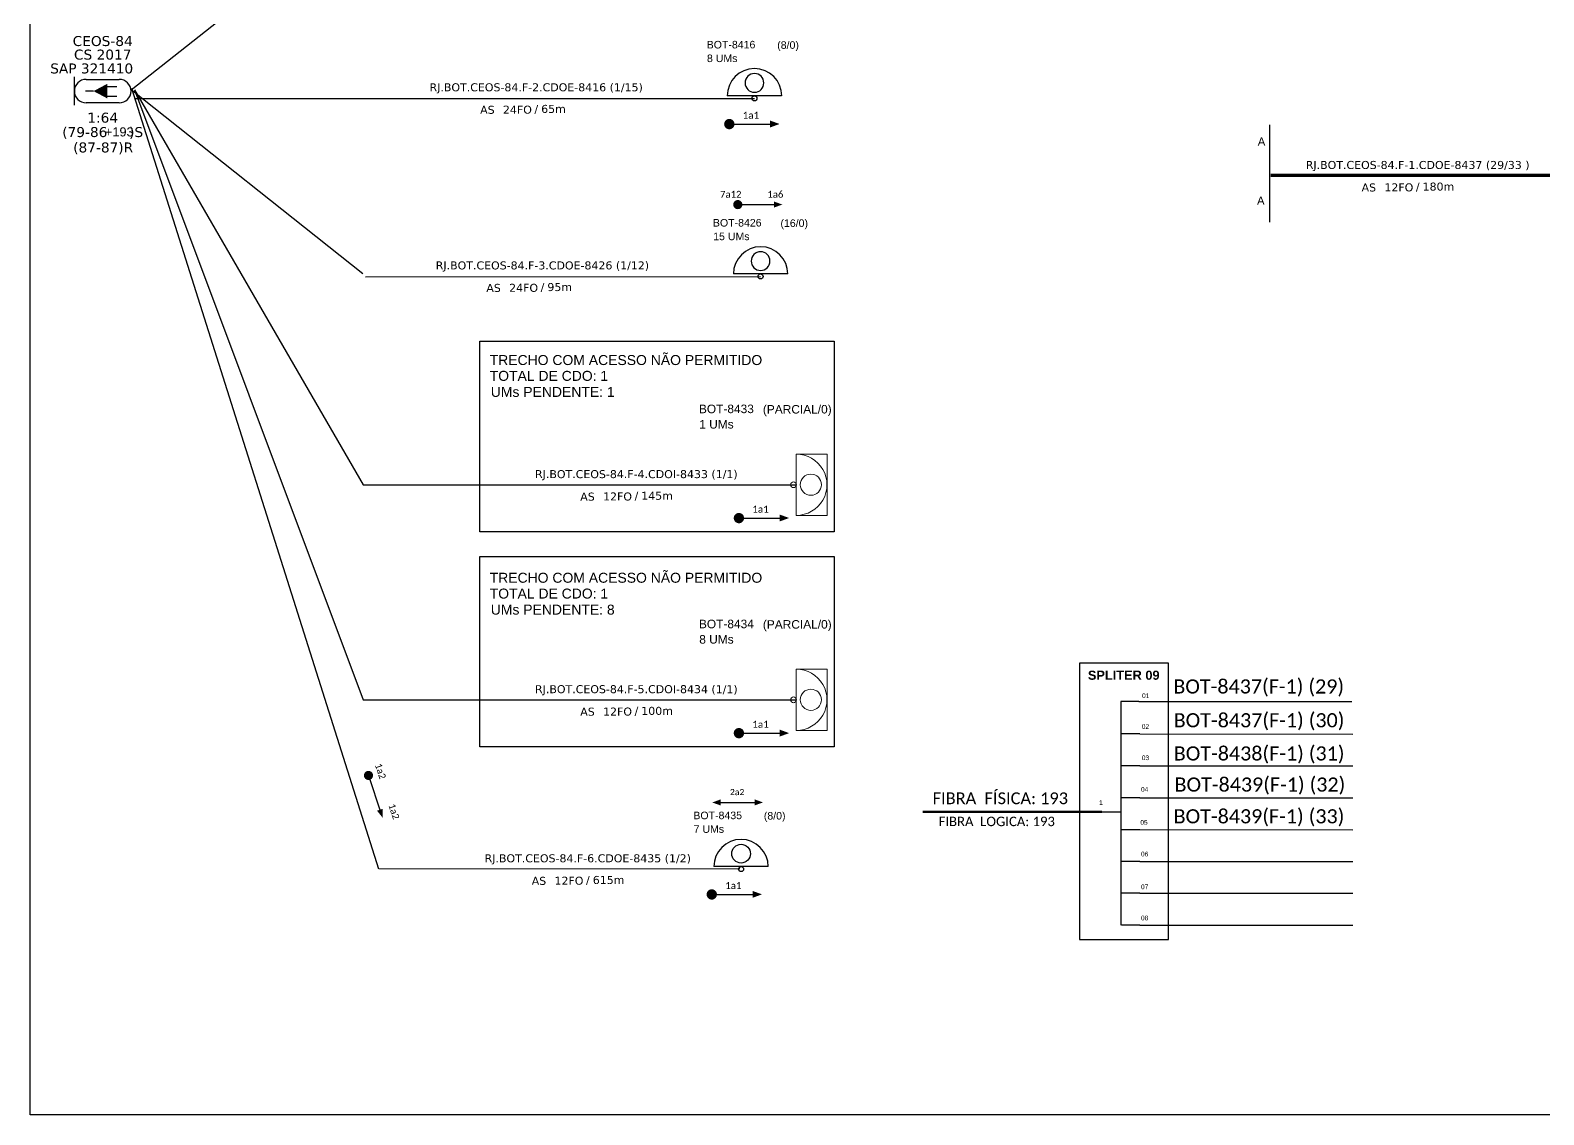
# Model space of a CAD drawing. Header units: millimetres. Extents: x 770 to 1403, y -756 to 790.
# Drawn here: x 787 to 1118, y -729.9 to -492.7 of the extents above; entities that cross this region are included whole.
import ezdxf
from ezdxf.enums import TextEntityAlignment as Align

# ---------------------------------------------------------------- set-up
doc = ezdxf.new("R2010")
doc.units = ezdxf.units.MM
doc.header["$LTSCALE"] = 0.1
for name, color, linetype, lineweight in [("20.0-LEGENDA DOS CDO'S", 1, 'Continuous', 0), ('20.2-CDO_POSTE', 1, 'Continuous', 5), ('40.1-ETIQUETAS', 1, 'Continuous', 20)]:
    doc.layers.add(name, color=color, linetype=linetype, lineweight=lineweight)
for name, color, linetype in [('20.4-CEOS', 1, 'Continuous'), ('CAP a instalar', 1, 'Continuous'), ('SETA', 7, 'Continuous'), ('surveys legendas', 7, 'Continuous'), ('UNIFILAR', 7, 'Continuous')]:
    doc.layers.add(name, color=color, linetype=linetype)
doc.styles.add('ARIAL', font='arial.ttf')
doc.styles.add('siredit', font='verdana.ttf')
doc.linetypes.add('FENCELINE1', pattern='A,0.25,-0.1,[133,ltypeshp.shx,S=0.1,R=0,X=-0.1,Y=0],-0.1,1', length=1.45)

# ---------------------------------------------------------------- blocks, each defined once
blk = doc.blocks.new('CDOE-TEXTO PADRÃO')
at = {"layer": "20.0-LEGENDA DOS CDO'S", "color": 0, "style": 'ARIAL'}
for tag, p in [('CDO_N', (0.49, 7.39)), ('CORDOALHA', (0.5, 4.33)), ('SAP', (0.51, 1.67)), ('SPLITER_1', (0.59, -0.91)), ('SPLITER_2', (0.6, -3.55)), ('(XX-XX_F)S', (0.54, -8.29)), ('(XX-XX_L)S', (0.55, -10.83)), ('UMS', (0.55, -13.15))]:
    blk.add_attdef(tag, p, '', height=1.7, rotation=0.118, dxfattribs=at)
blk.add_attdef('FIBRAS_UTILIZADAS', text='', height=1.7, rotation=0.118, dxfattribs=at).set_placement((19.77, 7.43), align=Align.CENTER)
blk = doc.blocks.new('ETIQUETA_RS5F')
at = {"layer": '40.1-ETIQUETAS', "color": 0, "style": 'siredit'}
blk.add_text('/', height=1.5, dxfattribs=at).set_placement((1.55, -1.95), align=Align.MIDDLE_RIGHT)
for tag, p in [('ETIQUETA_R_SECUNDARIA', (1.18, 2.1)), ('ETIQUETA_R_PRIMARIA', (1.18, 4.1)), ('F_ATIVAS/F_MORTAS', (1.11, -4.24))]:
    blk.add_attdef(tag, text='', height=1.5, dxfattribs=at).set_placement(p, align=Align.MIDDLE_CENTER)
for tag, p in [('TIPO_CABO', (-6.62, -2.12)), ('CAP_CABO', (0.37, -2.09))]:
    blk.add_attdef(tag, text='', height=1.5, dxfattribs=at).set_placement(p, align=Align.MIDDLE_RIGHT)
blk.add_attdef('METROS', text='', height=1.5, dxfattribs=at).set_placement((2.11, -1.95), align=Align.MIDDLE_LEFT)
for tag, p in [('FUSÃO_1', (0.82, -8.39)), ('FUSÃO_2', (0.82, -10.6)), ('FUSÃO_3', (0.82, -12.93)), ('FUSÃO_4', (0.82, -15.14)), ('FUSÃO_5', (0.82, -17.16))]:
    blk.add_attdef(tag, text='', height=1.5, dxfattribs=at).set_placement(p, align=Align.CENTER)
blk = doc.blocks.new('SAN')
at = {"layer": 'SETA'}
blk.add_lwpolyline([(-2.58, 0), (6.02, 0)], dxfattribs=at)
for points in [[(-2.1, -0.66), (-3.93, 0), (-2.1, 0.67)], [(5.33, 0.68), (7.16, 0.01), (5.33, -0.65)]]:
    blk.add_solid(points, dxfattribs=at)
blk = doc.blocks.new('CEOS_RP_CT_DRT')
at = {"layer": '20.4-CEOS', "color": 0}
for p, q in [((-4.54, 1.19), (-1.19, 1.19)), ((-1.19, -1.19), (-4.54, -1.19))]:
    blk.add_line(p, q, dxfattribs=at)
for points in [[(-5.73, -1.43), (-5.73, 1.44)], [(-3.79, 0), (-4.59, 0)], [(-2.47, 0.48), (-1.45, 0.48)], [(-2.47, -0.52), (-1.45, -0.52)]]:
    blk.add_lwpolyline(points, dxfattribs=at)
blk.add_lwpolyline([(-3.79, 0, 0, 1.47, 0), (-2.41, 0, 1.47, 1.47, 0)], format="xyseb", dxfattribs=at)
for centre, start, end in [((-4.54, 0), 90, 270), ((-1.19, 0), 270, 90)]:
    blk.add_arc(centre, 1.19, start, end, dxfattribs=at)
at = {"layer": '20.4-CEOS', "color": 7, "style": 'siredit'}
for tag, p in [('Nº_DA_CEOS', (-2.86, 5.6)), ('LOCAL', (-2.86, 4.24)), ('SAP', (-2.86, 2.78)), ('RACIO_SPLITAGEM', (-2.86, -1.88)), ('FIBRAS_SPLITTER', (-2.86, -3.58)), ('FIBRAS_TOP_C', (-2.86, -5.08)), ('RESERVA_FINAIS', (-2.86, -6.39))]:
    blk.add_attdef(tag, text='', height=1.01, dxfattribs=at).set_placement(p, align=Align.TOP_CENTER)

msp = doc.modelspace()

# ---------------------------------------------------------------- linework, layer by layer
at = {"color": 7}
for p, q in [((951.34, -507.04), (939.44, -507.04)), ((952.69, -546), (940.79, -546)), ((948.41, -675.63), (936.51, -675.63))]:
    msp.add_line(p, q, dxfattribs=at)
at = {"color": 7, "linetype": 'Continuous'}
for p, q in [((1025.48, -639.54), (1025.48, -688.47)), ((1029.44, -639.54), (1025.48, -639.54)), ((1029.64, -646.62), (1025.68, -646.62)), ((1029.64, -653.6), (1025.68, -653.6)), ((1029.64, -660.6), (1025.68, -660.6)), ((1021.37, -663.68), (1025.46, -663.68)), ((1029.64, -667.55), (1025.68, -667.55)), ((1029.64, -674.5), (1025.68, -674.5)), ((1029.64, -681.47), (1025.68, -681.47)), ((1029.64, -688.43), (1025.68, -688.43))]:
    msp.add_line(p, q, dxfattribs=at)
at = {"color": 10, "linetype": 'Continuous'}
for p, q in [((1029.44, -639.54), (1076.06, -639.55)), ((1029.64, -646.62), (1076.26, -646.63)), ((1029.64, -653.58), (1076.26, -653.6)), ((1029.64, -660.59), (1076.26, -660.59)), ((1029.64, -667.53), (1076.26, -667.55)), ((1029.64, -674.48), (1076.26, -674.5)), ((1029.64, -681.45), (1076.26, -681.47)), ((1029.64, -688.43), (1076.26, -688.44))]:
    msp.add_line(p, q, dxfattribs=at)
at = {"color": 1, "linetype": 'Continuous', "lineweight": 60}
msp.add_line((1021.37, -663.68), (982.18, -663.68), dxfattribs=at)
msp.add_lwpolyline([(1401.94, -729.9), (787.02, -729.9), (787.02, -320.42), (1401.94, -320.42)], close=True)
msp.add_lwpolyline([(1401.94, -729.9), (787.02, -729.9), (787.02, -320.42), (1401.94, -320.42)], close=True)
at = {"color": 7}
for points, const_width in [([(939.33, -513.22, 1), (940.46, -513.22, 1)], 1.13), ([(941.25, -530.83, 1), (942.25, -530.83, 1)], 1), ([(935.49, -681.72, 1), (936.62, -681.72, 1)], 1.13)]:
    msp.add_lwpolyline(points, format="xyb", close=True, dxfattribs=dict(at, const_width=const_width))
at = {"color": 1}
msp.add_lwpolyline([(1058.03, -513.41), (1058.03, -534.68)], dxfattribs=at)
at = {"color": 3}
for points in [[(885.37, -560.73), (962.83, -560.73), (962.83, -602.38), (885.37, -602.38)], [(885.37, -607.78), (962.83, -607.78), (962.83, -649.42), (885.37, -649.42)]]:
    msp.add_lwpolyline(points, close=True, dxfattribs=at)
for points, const_width in [([(941.43, -599.4, 1), (942.56, -599.4, 1)], 1.13), ([(941.43, -646.44, 1), (942.56, -646.44, 1)], 1.13), ([(860.83, -655.21, 1), (861.14, -656.16, 1)], 1)]:
    msp.add_lwpolyline(points, format="xyb", close=True, dxfattribs=dict(const_width=const_width))
at = {"color": 7}
msp.add_lwpolyline([(1016.5, -691.6), (1035.97, -691.6), (1035.97, -631.15), (1016.5, -631.15)], close=True, dxfattribs=at)
for centre, radius in [((942.46, -672.8), 2.05), ((942.46, -676.18), 0.551)]:
    msp.add_circle(centre, radius, dxfattribs=at)
msp.add_arc((942.46, -675.63), 5.95, 0, 180, dxfattribs=at)
for centre, major_axis, start_param, end_param in [((945.39, -507.04), (-4.21, 4.21), 3.926991, 7.068583), ((945.39, -504.21), (1.45, 1.45), 5.497787, 11.780972), ((945.39, -507.59), (-0.389, 0.389), 3.926991, 10.210176), ((946.74, -546), (-4.21, 4.21), 3.926991, 7.068583), ((946.74, -543.18), (1.45, 1.45), 5.497787, 11.780972), ((946.74, -546.55), (-0.389, 0.389), 3.926991, 10.210176)]:
    msp.add_ellipse(centre, major_axis=major_axis, ratio=1, start_param=start_param, end_param=end_param, dxfattribs=at)
at = {"layer": '40.1-ETIQUETAS', "color": 8}
for p, q in [((954.55, -598.81), (954.55, -585.39)), ((954.55, -645.85), (954.55, -632.43))]:
    msp.add_line(p, q, dxfattribs=at)
for points in [[(954.55, -585.39), (961.27, -585.39), (961.27, -598.84), (954.55, -598.84)], [(954.55, -632.43), (961.27, -632.43), (961.27, -645.88), (954.55, -645.88)]]:
    msp.add_lwpolyline(points, close=True, dxfattribs=at)
for centre, major_axis, start_param, end_param in [((954.55, -592.1), (-4.74, 4.74), 2.356194, 5.497787), ((953.93, -592.1), (-0.439, 0.439), 2.356194490191767, 8.639379797371353), ((957.73, -592.1), (1.64, 1.64), 3.926991, 10.210176), ((954.55, -639.14), (-4.74, 4.74), 2.356194, 5.497787), ((953.93, -639.15), (-0.439, 0.439), 2.356194490191767, 8.639379797371353), ((957.73, -639.14), (1.64, 1.64), 3.926991, 10.210176)]:
    msp.add_ellipse(centre, major_axis=major_axis, ratio=1, start_param=start_param, end_param=end_param, dxfattribs=at)
at = {"layer": 'CAP a instalar', "color": 5, "linetype": 'FENCELINE1', "ltscale": 7}
msp.add_line((809.05, -505.76), (860.35, -465.2), dxfattribs=at)
at = {"layer": 'CAP a instalar', "color": 7, "linetype": 'FENCELINE1', "ltscale": 7}
for p, q in [((859.72, -545.95), (809.05, -505.76)), ((809.17, -505.37), (863.21, -676.09)), ((810.06, -507.65), (945.39, -507.59)), ((860.35, -546.61), (946.74, -546.56)), ((863.39, -676.11), (942.2, -676.07))]:
    msp.add_line(p, q, dxfattribs=at)
at = {"layer": 'CAP a instalar', "color": 8, "linetype": 'FENCELINE1', "ltscale": 7}
for p, q in [((809.81, -505.7), (859.85, -592.1)), ((809.81, -505.7), (859.85, -639.15)), ((859.85, -592.1), (954.55, -592.1)), ((859.85, -639.15), (954.55, -639.15))]:
    msp.add_line(p, q, dxfattribs=at)
at = {"layer": 'CAP a instalar', "linetype": 'FENCELINE1', "ltscale": 30, "const_width": 0.754}
msp.add_lwpolyline([(1058.27, -524.44), (1132.6, -524.43)], dxfattribs=at)
at = {"layer": 'SETA', "color": 7}
for points in [[(939.9, -513.22), (949.6, -513.22)], [(941.75, -530.83), (950.35, -530.83)], [(936.06, -681.72), (945.75, -681.72)]]:
    msp.add_lwpolyline(points, dxfattribs=at)
at = {"layer": 'SETA'}
for points in [[(942, -599.4), (951.69, -599.4)], [(942, -646.44), (951.69, -646.44)], [(860.98, -655.68), (863.69, -663.84)]]:
    msp.add_lwpolyline(points, dxfattribs=at)
at = {"layer": 'SETA', "color": 7}
for points in [[(948.82, -512.45), (950.88, -513.2), (948.82, -513.96)], [(949.66, -530.15), (951.49, -530.82), (949.66, -531.48)], [(944.98, -680.95), (947.04, -681.7), (944.98, -682.45)]]:
    msp.add_solid(points, dxfattribs=at)
at = {"layer": 'SETA'}
for points in [[(950.92, -598.63), (952.98, -599.38), (950.92, -600.13)], [(950.92, -645.67), (952.98, -646.43), (950.92, -647.18)], [(864.12, -662.98), (864.06, -664.92), (862.85, -663.4)]]:
    msp.add_solid(points, dxfattribs=at)

# ---------------------------------------------------------------- block references
at = {"layer": '20.2-CDO_POSTE', "color": 7}
ref = msp.add_blockref('CDOE-TEXTO PADRÃO', (942.04, -507.75), dxfattribs=dict(at, xscale=0.972000002861023, yscale=0.972000002861023, zscale=0.9719999999999998))
ref.add_attrib('CDO_N', 'BOT-8416', (934.95, -496.68), dxfattribs={"layer": "20.0-LEGENDA DOS CDO'S", "color": 0, "height": 1.652, "rotation": 0.118, "style": 'ARIAL'})
ref.add_attrib('CORDOALHA', '8 UMs', (935.01, -499.66), dxfattribs={"layer": "20.0-LEGENDA DOS CDO'S", "color": 0, "height": 1.652, "rotation": 0.118, "style": 'ARIAL'})
ref.add_attrib('FIBRAS_UTILIZADAS', '       (8/0)', dxfattribs={"layer": "20.0-LEGENDA DOS CDO'S", "color": 0, "height": 1.6523, "rotation": 0.118, "style": 'ARIAL'}).set_placement((950.5, -496.76), align=Align.CENTER)
ref = msp.add_blockref('CDOE-TEXTO PADRÃO', (943.4, -546.71), dxfattribs=dict(at, xscale=0.972000002861023, yscale=0.972000002861023, zscale=0.9719999999999998))
ref.add_attrib('CDO_N', 'BOT-8426', (936.31, -535.64), dxfattribs={"layer": "20.0-LEGENDA DOS CDO'S", "color": 0, "height": 1.652, "rotation": 0.118, "style": 'ARIAL'})
ref.add_attrib('CORDOALHA', '15 UMs', (936.37, -538.62), dxfattribs={"layer": "20.0-LEGENDA DOS CDO'S", "color": 0, "height": 1.652, "rotation": 0.118, "style": 'ARIAL'})
ref.add_attrib('FIBRAS_UTILIZADAS', '       (16/0)', dxfattribs={"layer": "20.0-LEGENDA DOS CDO'S", "color": 0, "height": 1.6523, "rotation": 0.118, "style": 'ARIAL'}).set_placement((951.85, -535.72), align=Align.CENTER)
ref = msp.add_blockref('CDOE-TEXTO PADRÃO', (939.12, -676.33), dxfattribs=dict(at, xscale=0.972000002861023, yscale=0.972000002861023, zscale=0.9719999999999998))
ref.add_attrib('CDO_N', 'BOT-8435', (932.03, -665.27), dxfattribs={"layer": "20.0-LEGENDA DOS CDO'S", "color": 0, "height": 1.652, "rotation": 0.118, "style": 'ARIAL'})
ref.add_attrib('CORDOALHA', '7 UMs', (932.09, -668.25), dxfattribs={"layer": "20.0-LEGENDA DOS CDO'S", "color": 0, "height": 1.652, "rotation": 0.118, "style": 'ARIAL'})
ref.add_attrib('FIBRAS_UTILIZADAS', '       (8/0)', dxfattribs={"layer": "20.0-LEGENDA DOS CDO'S", "color": 0, "height": 1.6523, "rotation": 0.118, "style": 'ARIAL'}).set_placement((947.57, -665.34), align=Align.CENTER)
at = {"layer": '20.4-CEOS', "color": 5}
ref = msp.add_blockref('CEOS_RP_CT_DRT', (809.05, -506.01), dxfattribs=dict(at, xscale=2.161665797233582, yscale=2.161665797233582, zscale=2.161665791999999))
ref.add_attrib('Nº_DA_CEOS', 'CEOS-84', dxfattribs={"color": 5, "height": 2.183, "style": 'siredit'}).set_placement((802.86, -493.96), align=Align.TOP_CENTER)
ref.add_attrib('LOCAL', 'CS 2017', dxfattribs={"color": 5, "height": 2.183, "style": 'siredit'}).set_placement((802.86, -496.93), align=Align.TOP_CENTER)
ref.add_attrib('SAP', 'SAP 321410', dxfattribs={"color": 5, "height": 2.183, "style": 'siredit'}).set_placement((800.45, -499.96), align=Align.TOP_CENTER)
ref.add_attrib('RACIO_SPLITAGEM', '1:64', dxfattribs={"color": 5, "height": 2.183, "style": 'siredit'}).set_placement((802.86, -510.72), align=Align.TOP_CENTER)
ref.add_attrib('FIBRAS_SPLITTER', '(79-86     )S', dxfattribs={"color": 5, "height": 2.1826, "style": 'siredit'}).set_placement((802.86, -513.87), align=Align.TOP_CENTER)
ref.add_attrib('RESERVA_FINAIS', '(87-87)R', dxfattribs={"color": 5, "height": 2.183, "style": 'siredit'}).set_placement((802.96, -517.24), align=Align.TOP_CENTER)
at = {"layer": '40.1-ETIQUETAS', "color": 7}
ref = msp.add_blockref('ETIQUETA_RS5F', (896.28, -507.62), dxfattribs=dict(at, xscale=1.166399984998861, yscale=1.166399984999771, zscale=1.166399984999999))
ref.add_attrib('ETIQUETA_R_SECUNDARIA', 'RJ.BOT.CEOS-84.F-2.CDOE-8416 (1/15)', dxfattribs={"color": 0, "height": 1.7496, "style": 'siredit'}).set_placement((897.66, -505.17), align=Align.MIDDLE_CENTER)
ref.add_attrib('TIPO_CABO', 'AS', dxfattribs={"color": 0, "height": 1.75, "style": 'siredit'}).set_placement((888.57, -510.09), align=Align.MIDDLE_RIGHT)
ref.add_attrib('CAP_CABO', '24FO', dxfattribs={"color": 0, "height": 1.75, "style": 'siredit'}).set_placement((896.71, -510.06), align=Align.MIDDLE_RIGHT)
ref.add_attrib('METROS', '65m', dxfattribs={"color": 0, "height": 1.75, "style": 'siredit'}).set_placement((898.75, -509.9), align=Align.MIDDLE_LEFT)
at = {"layer": '40.1-ETIQUETAS', "color": 1}
ref = msp.add_blockref('ETIQUETA_RS5F', (1089.05, -524.61), dxfattribs=dict(at, xscale=1.166399984998861, yscale=1.166399984999771, zscale=1.166399984999999))
ref.add_attrib('ETIQUETA_R_SECUNDARIA', 'RJ.BOT.CEOS-84.F-1.CDOE-8437 (29/33 )', dxfattribs={"color": 0, "height": 1.7496, "style": 'siredit'}).set_placement((1090.43, -522.16), align=Align.MIDDLE_CENTER)
ref.add_attrib('TIPO_CABO', 'AS', dxfattribs={"color": 1, "height": 1.75, "style": 'siredit'}).set_placement((1081.33, -527.08), align=Align.MIDDLE_RIGHT)
ref.add_attrib('CAP_CABO', '12FO', dxfattribs={"color": 1, "height": 1.75, "style": 'siredit'}).set_placement((1089.48, -527.06), align=Align.MIDDLE_RIGHT)
ref.add_attrib('METROS', '180m', dxfattribs={"color": 1, "height": 1.75, "style": 'siredit'}).set_placement((1091.51, -526.89), align=Align.MIDDLE_LEFT)
at = {"layer": '40.1-ETIQUETAS', "color": 7}
ref = msp.add_blockref('ETIQUETA_RS5F', (897.64, -546.58), dxfattribs=dict(at, xscale=1.166399984998861, yscale=1.166399984999771, zscale=1.166399984999999))
ref.add_attrib('ETIQUETA_R_SECUNDARIA', 'RJ.BOT.CEOS-84.F-3.CDOE-8426 (1/12)', dxfattribs={"color": 0, "height": 1.7496, "style": 'siredit'}).set_placement((899.02, -544.13), align=Align.MIDDLE_CENTER)
ref.add_attrib('TIPO_CABO', 'AS', dxfattribs={"color": 0, "height": 1.75, "style": 'siredit'}).set_placement((889.92, -549.05), align=Align.MIDDLE_RIGHT)
ref.add_attrib('CAP_CABO', '24FO', dxfattribs={"color": 0, "height": 1.75, "style": 'siredit'}).set_placement((898.07, -549.03), align=Align.MIDDLE_RIGHT)
ref.add_attrib('METROS', '95m', dxfattribs={"color": 0, "height": 1.75, "style": 'siredit'}).set_placement((900.1, -548.86), align=Align.MIDDLE_LEFT)
at = {"layer": '40.1-ETIQUETAS', "color": 8}
ref = msp.add_blockref('CDOE-TEXTO PADRÃO', (941.25, -588.94), dxfattribs=dict(at, xscale=1.096482935592576, yscale=1.096482935593031, zscale=1.09648293559315))
ref.add_attrib('CDO_N', 'BOT-8433', (933.25, -576.46), dxfattribs={"layer": "20.0-LEGENDA DOS CDO'S", "color": 0, "height": 1.864, "rotation": 0.118, "style": 'ARIAL'})
ref.add_attrib('CORDOALHA', '1 UMs', (933.32, -579.82), dxfattribs={"layer": "20.0-LEGENDA DOS CDO'S", "color": 0, "height": 1.864, "rotation": 0.118, "style": 'ARIAL'})
ref.add_attrib('FIBRAS_UTILIZADAS', '           (PARCIAL/0)', dxfattribs={"layer": "20.0-LEGENDA DOS CDO'S", "color": 0, "height": 1.8639, "rotation": 0.118, "style": 'ARIAL'}).set_placement((950.78, -576.54), align=Align.CENTER)
ref = msp.add_blockref('ETIQUETA_RS5F', (918.18, -592.23), dxfattribs=dict(at, xscale=1.166399984998861, yscale=1.166399984999771, zscale=1.16639998499977))
ref.add_attrib('ETIQUETA_R_SECUNDARIA', 'RJ.BOT.CEOS-84.F-4.CDOI-8433 (1/1)', dxfattribs={"color": 0, "height": 1.7496, "style": 'siredit'}).set_placement((919.56, -589.78), align=Align.MIDDLE_CENTER)
ref.add_attrib('TIPO_CABO', 'AS', dxfattribs={"color": 0, "height": 1.75, "style": 'siredit'}).set_placement((910.46, -594.7), align=Align.MIDDLE_RIGHT)
ref.add_attrib('CAP_CABO', '12FO', dxfattribs={"color": 0, "height": 1.75, "style": 'siredit'}).set_placement((918.61, -594.67), align=Align.MIDDLE_RIGHT)
ref.add_attrib('METROS', '145m', dxfattribs={"color": 0, "height": 1.75, "style": 'siredit'}).set_placement((920.64, -594.51), align=Align.MIDDLE_LEFT)
ref = msp.add_blockref('CDOE-TEXTO PADRÃO', (941.25, -635.98), dxfattribs=dict(at, xscale=1.096482935592576, yscale=1.096482935593031, zscale=1.09648293559315))
ref.add_attrib('CDO_N', 'BOT-8434', (933.25, -623.5), dxfattribs={"layer": "20.0-LEGENDA DOS CDO'S", "color": 0, "height": 1.864, "rotation": 0.118, "style": 'ARIAL'})
ref.add_attrib('CORDOALHA', '8 UMs', (933.32, -626.86), dxfattribs={"layer": "20.0-LEGENDA DOS CDO'S", "color": 0, "height": 1.864, "rotation": 0.118, "style": 'ARIAL'})
ref.add_attrib('FIBRAS_UTILIZADAS', '           (PARCIAL/0)', dxfattribs={"layer": "20.0-LEGENDA DOS CDO'S", "color": 0, "height": 1.8639, "rotation": 0.118, "style": 'ARIAL'}).set_placement((950.78, -623.59), align=Align.CENTER)
ref = msp.add_blockref('ETIQUETA_RS5F', (918.18, -639.28), dxfattribs=dict(at, xscale=1.166399984998861, yscale=1.166399984999771, zscale=1.16639998499977))
ref.add_attrib('ETIQUETA_R_SECUNDARIA', 'RJ.BOT.CEOS-84.F-5.CDOI-8434 (1/1)', dxfattribs={"color": 0, "height": 1.7496, "style": 'siredit'}).set_placement((919.56, -636.82), align=Align.MIDDLE_CENTER)
ref.add_attrib('TIPO_CABO', 'AS', dxfattribs={"color": 0, "height": 1.75, "style": 'siredit'}).set_placement((910.46, -641.74), align=Align.MIDDLE_RIGHT)
ref.add_attrib('CAP_CABO', '12FO', dxfattribs={"color": 0, "height": 1.75, "style": 'siredit'}).set_placement((918.61, -641.72), align=Align.MIDDLE_RIGHT)
ref.add_attrib('METROS', '100m', dxfattribs={"color": 0, "height": 1.75, "style": 'siredit'}).set_placement((920.64, -641.56), align=Align.MIDDLE_LEFT)
at = {"layer": '40.1-ETIQUETAS', "color": 7}
ref = msp.add_blockref('ETIQUETA_RS5F', (907.56, -676.27), dxfattribs=dict(at, xscale=1.166399984998861, yscale=1.166399984999771, zscale=1.166399984999999))
ref.add_attrib('ETIQUETA_R_SECUNDARIA', 'RJ.BOT.CEOS-84.F-6.CDOE-8435 (1/2)', dxfattribs={"color": 0, "height": 1.7496, "style": 'siredit'}).set_placement((908.94, -673.81), align=Align.MIDDLE_CENTER)
ref.add_attrib('TIPO_CABO', 'AS', dxfattribs={"color": 0, "height": 1.75, "style": 'siredit'}).set_placement((899.85, -678.74), align=Align.MIDDLE_RIGHT)
ref.add_attrib('CAP_CABO', '12FO', dxfattribs={"color": 0, "height": 1.75, "style": 'siredit'}).set_placement((907.99, -678.71), align=Align.MIDDLE_RIGHT)
ref.add_attrib('METROS', '615m', dxfattribs={"color": 0, "height": 1.75, "style": 'siredit'}).set_placement((910.03, -678.55), align=Align.MIDDLE_LEFT)
at = {"layer": 'UNIFILAR', "color": 7, "lineweight": -3}
msp.add_blockref('SAN', (940.1, -661.6), dxfattribs=at)

# ---------------------------------------------------------------- texts
at = {"color": 3, "style": 'ARIAL'}
for s, p in [('TRECHO COM ACESSO NÃO PERMITIDO', (887.49, -565.92, -0.94)), ('TOTAL DE CDO: 1', (887.49, -569.38, -0.94)), ('UMs PENDENTE: 1', (887.73, -572.89, -0.94)), ('TRECHO COM ACESSO NÃO PERMITIDO', (887.49, -613.54, -0.94)), ('TOTAL DE CDO: 1', (887.49, -617, -0.94)), ('UMs PENDENTE: 8', (887.73, -620.51, -0.94))]:
    msp.add_text(s, height=2.182, dxfattribs=at).set_placement(p)
at = {"color": 7, "attachment_point": 5}
for s, insert, char_height, width in [('\\C7;\\fCalibri|b0|i0|c0|p34;1a1', (944.62, -511.29), 1.5342, 28.6065), ('\\C7;\\fCalibri|b0|i0|c0|p34;7a12', (940.21, -528.58), 1.5, 25.3588), ('\\C7;\\fCalibri|b0|i0|c0|p34;1a6', (949.97, -528.58), 1.5, 25.3588), ('{\\fCalibri|b0|i0|c0|p34;\\C7;2a2}', (941.6, -659.33), 1.36, 25.3588), ('{\\fCalibri|b0|i0|c0|p34;\\C7;1a1}', (940.78, -679.78), 1.5342, 28.6065)]:
    msp.add_mtext(s, dxfattribs=dict(at, insert=insert, char_height=char_height, width=width))
at = {"attachment_point": 5}
for s, insert, char_height, width in [('\\C7;\\fCalibri|b0|i0|c0|p34;1a1', (946.72, -597.46), 1.5342, 28.6065), ('\\C10;\\fArial|b1|i0|c0|p34;SPLITER 09', (1026.15, -633.78), 2.0001, 18.7274), ('\\C7;\\fArial|b0|i0|;\\H1.0273588255048;01 ', (1030.96, -638.25), 2.0001, 4.0112), ('\\C7;\\fCalibri|b0|i0|c0|p34;1a1', (946.72, -644.51), 1.5342, 28.6065), ('\\C7;\\fArial|b0|i0|;\\H1.0273588255048;02 ', (1030.9, -645.01), 2.0001, 4.2343), ('\\C7;\\fArial|b0|i0|;\\H1.0273588255048;03 ', (1030.9, -651.83), 2.0001, 3.8938), ('\\C7;\\fCalibri|b0|i0|c0|p34;FIBRA  FÍSICA: 193', (999.16, -660.7), 2.5755, 38.9376), ('\\C7;\\fArial|b0|i0|;\\H1.0273588255048;04 ', (1030.73, -658.75), 2.0001, 4.2343), ('\\C7;\\fArial|b0|i0|;\\H1.0273588255048;1', (1021.18, -661.62), 2.0001, 1.9811), ('\\C7;\\fCalibri|b0|i0|c0|p34;FIBRA  LOGICA: 193', (998.38, -665.76), 2.0605, 38.9376), ('\\C7;\\fArial|b0|i0|;\\H1.0273588255048;05 ', (1030.58, -665.97), 2.0001, 5.2077), ('\\C7;\\fArial|b0|i0|;\\H1.0273588255048;06 ', (1030.73, -672.89), 2.0001, 4.2343), ('\\C7;\\fArial|b0|i0|;\\H1.0273588255048;07 ', (1030.73, -680.06), 2.0001, 4.2343), ('\\C7;\\fArial|b0|i0|;\\H1.0273588255048;08 ', (1030.73, -686.87), 2.0001, 4.2343)]:
    msp.add_mtext(s, dxfattribs=dict(at, insert=insert, char_height=char_height, width=width))
at = {"color": 1, "char_height": 3.0906, "width": 44.6781, "attachment_point": 5}
for s, insert in [('\\C7;\\fCalibri|b0|i0|c0|p34;BOT-8437(F-1) (29)', (1055.67, -636.56)), ('\\C7;\\fCalibri|b0|i0|c0|p34;BOT-8437(F-1) (30)', (1055.74, -643.95)), ('\\C7;\\fCalibri|b0|i0|c0|p34;BOT-8438(F-1) (31)', (1055.76, -651.21)), ('\\C7;\\fCalibri|b0|i0|c0|p34;BOT-8439(F-1) (32)', (1055.93, -658.01)), ('\\C7;\\fCalibri|b0|i0|c0|p34;BOT-8439(F-1) (33)', (1055.73, -664.96))]:
    msp.add_mtext(s, dxfattribs=dict(at, insert=insert))
at = {"char_height": 1.5, "width": 25.3588, "attachment_point": 5, "rotation": 288.3495}
for s, insert in [('{\\fCalibri|b0|i0|c0|p34;\\C7;1a2}', (863.6, -654.75)), ('\\C7;\\fCalibri|b0|i0|c0|p34;1a2', (866.56, -663.58))]:
    msp.add_mtext(s, dxfattribs=dict(at, insert=insert))
at = {"layer": 'surveys legendas', "color": 1, "style": 'ARIAL'}
for s, height, p in [('+193', 1.988, (803.36, -515.92)), ('A', 1.77, (1055.46, -517.92)), ('A', 1.77, (1055.3, -530.85))]:
    msp.add_text(s, height=height, dxfattribs=at).set_placement(p)

doc.saveas('drawing.dxf')
